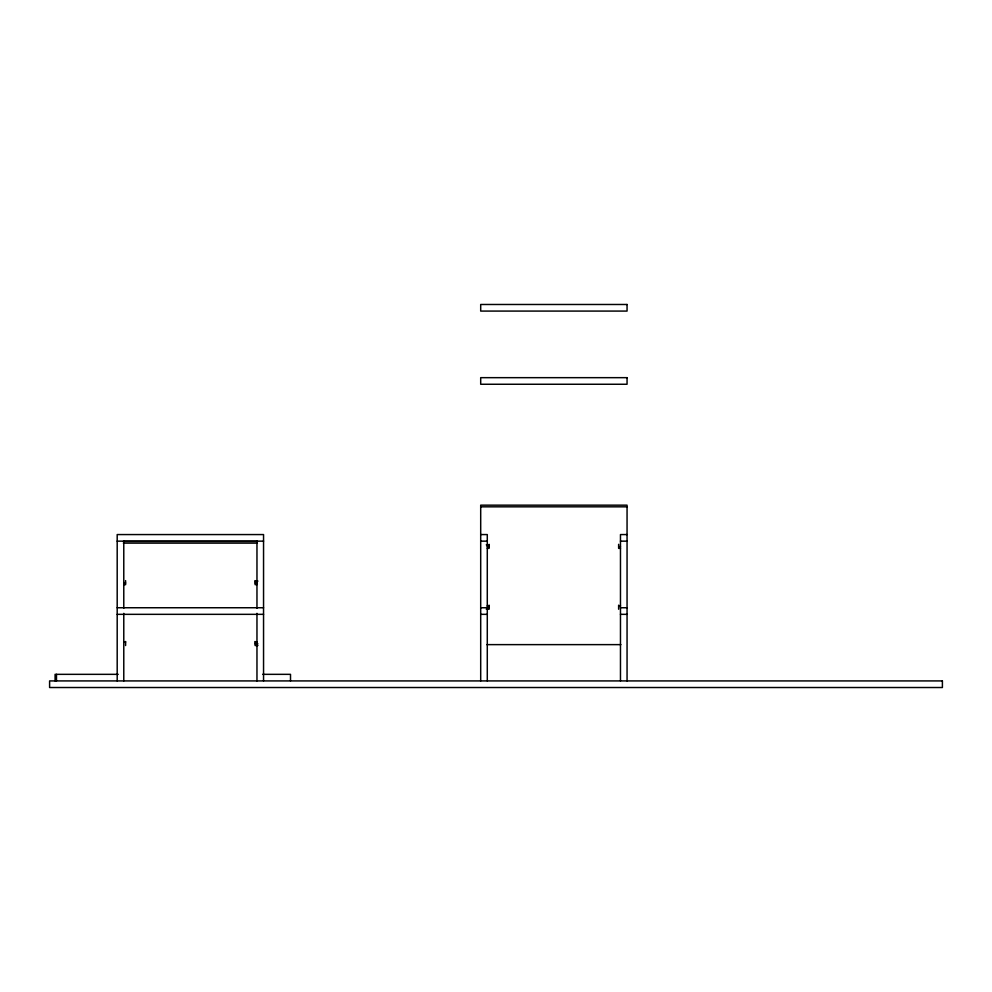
<?xml version="1.0" encoding="UTF-8"?>
<svg xmlns="http://www.w3.org/2000/svg" width="992" height="992" viewBox="0 0 992 992"><rect width="100%" height="100%" fill="white"/><g stroke="black" fill="none" stroke-linecap="round" stroke-linejoin="round"><path stroke-width="1.49" d="M480.698 506.825L627.056 506.825M480.698 534.564L487.283 534.564L487.283 680.921M627.056 534.564L620.471 534.564L620.471 680.921M117.192 541.148L263.55 541.148M480.698 541.148L487.283 541.148M620.471 541.148L627.056 541.148M123.355 541.446L257.387 541.446M123.355 543.12L257.387 543.12M486.303 544.806L489.106 544.806M487.283 546.679L489.106 546.679M618.636 546.679L620.471 546.679M487.283 548.353L489.106 548.353L489.106 544.323M620.471 548.353L618.636 548.353L618.636 544.323M255.13 581.101L257.932 581.101M123.777 582.974L125.6 582.974M255.13 582.974L256.965 582.974M123.777 584.648L125.6 584.648L125.6 580.618M256.965 584.648L255.13 584.648L255.13 580.618M487.283 605.69L489.106 605.69M618.636 605.69L620.471 605.69M486.303 607.563L489.106 607.563M117.192 607.749L263.55 607.749M480.698 607.749L487.283 607.749M620.471 607.749L627.056 607.749M486.303 609.237L489.106 609.237L489.106 605.207M117.192 614.333L263.55 614.333M480.698 614.333L487.283 614.333M620.471 614.333L627.056 614.333M123.777 641.985L125.6 641.985M255.13 641.985L256.965 641.985M255.13 643.858L257.932 643.858M486.861 644.626L620.893 644.626M257.932 645.532L255.13 645.532L255.13 641.502M118.234 674.337L55.093 674.337L55.093 680.921M262.632 674.337L290.507 674.337L290.507 680.921M627.056 680.921L627.056 505.164L480.698 505.164L480.698 680.921M618.636 605.207L618.636 609.237M263.55 680.921L263.55 534.564L117.192 534.564L117.192 680.921M256.965 541.148L256.965 608.232M256.965 613.354L256.965 680.921M125.6 641.502L125.6 645.532M123.777 541.148L123.777 608.232M123.777 613.354L123.777 680.921M56.482 674.337L56.482 680.921M627.056 304.482L480.698 304.482L480.698 311.079L627.056 311.079L627.056 304.482M627.056 377.667L480.698 377.667L480.698 384.251L627.056 384.251L627.056 377.667M942.4 680.921L49.6 680.921L49.6 687.518L942.4 687.518L942.4 680.921"/></g></svg>
